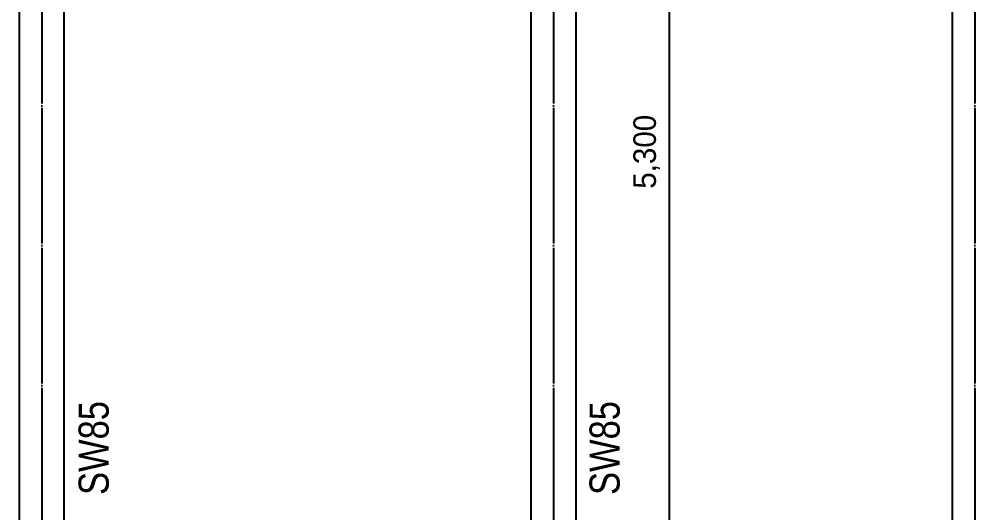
# Model space of a CAD drawing. Header units: millimetres. Extents: x 11948722 to 13111668, y -10771712 to -10232988.
# Drawn here: x 11966523 to 11972873, y -10570998 to -10567717 of the extents above; entities that cross this region are included whole.
import ezdxf
from ezdxf.enums import TextEntityAlignment as Align

# ---------------------------------------------------------------- set-up
doc = ezdxf.new("R2010")
doc.units = ezdxf.units.MM
doc.header["$LTSCALE"] = 150
doc.header["$MEASUREMENT"] = 0
doc.linetypes.add('CEN', pattern=[6.2, 6, -0.1, 0, -0.1])
doc.layers.get('0').update_dxf_attribs({"linetype": 'CONTINUOUS'})
doc.layers.get('Defpoints').update_dxf_attribs({"color": 117, "linetype": 'CONTINUOUS'})
for name, color, linetype in [('A-중심선', 10, 'CEN'), ('CON-C', 2, 'CONTINUOUS'), ('Xref-계단단면도$0$3 dim0', 7, 'CONTINUOUS')]:
    doc.layers.add(name, color=color, linetype=linetype)
doc.styles.add('A.NARROW', font='ARIALN.TTF')
doc.styles.add('Xref-계단단면도$0$나눔고딕 Se', font='')
doc.styles.get('Xref-계단단면도$0$나눔고딕 Se').set_extended_font_data('Dotum')
doc.dimstyles.new('Xref-계단단면도$0$A1-100', dxfattribs={"dimtxt": 3, "dimasz": 1, "dimexe": 2, "dimexo": 2, "dimgap": 1, "dimtad": 1, "dimdec": 0, "dimzin": 12, "dimdsep": 46, "dimlunit": 6, "dimtxsty": 'Xref-계단단면도$0$나눔고딕 Se', "dimblk1": 'Xref-계단단면도$0$DIMDOT', "dimblk2": 'Xref-계단단면도$0$DIMDOT', "dimsah": 1, "dimcen": -1, "dimdle": 2, "dimclrd": 256, "dimclre": 256, "dimclrt": 3, "dimadec": 0, "dimazin": 0, "dimtfac": 1, "dimtdec": 0, "dimtix": 1, "dimtmove": 2, "dimatfit": 3, "dimldrblk": 'Xref-계단단면도$0$DIMDOT', "dimfxl": 1, "dimtvp": 1, "dimtolj": 1, "dimtzin": 12, "dimlwd": -1, "dimlwe": -1, "dimarcsym": 0})

# ---------------------------------------------------------------- blocks, each defined once
blk = doc.blocks.new('Xref-계단단면도$0$DIMDOT')
at = {"color": 0}
blk.add_line((-2, 0), (2, 0), dxfattribs=at)
for radius in [0.5, 0.25]:
    blk.add_circle((0, 0), radius, dxfattribs=at)
blk = doc.blocks.new('*D3593')
at = {"layer": 'Defpoints', "color": 0, "lineweight": -3, "ltscale": 1200}
for p in [(11970631.4, -10565948.2), (11970631.4, -10571248.2), (11970842.5, -10571248.2)]:
    blk.add_point(p, dxfattribs=at)
at = {"layer": 'Xref-계단단면도$0$3 dim0'}
for p, q in [((11970751.4, -10565948.2), (11970962.5, -10565948.2)), ((11970842.5, -10566008.2), (11970842.5, -10571188.2)), ((11970751.4, -10571248.2), (11970962.5, -10571248.2))]:
    blk.add_line(p, q, dxfattribs=at)
at = {"layer": 'Xref-계단단면도$0$3 dim0', "ltscale": 1200, "xscale": 60, "yscale": 60, "zscale": 60}
for p, rotation in [((11970842.5, -10565948.2), 90), ((11970842.5, -10571248.2), 270)]:
    blk.add_blockref('Xref-계단단면도$0$DIMDOT', p, dxfattribs=dict(at, rotation=rotation))
at = {"layer": 'Xref-계단단면도$0$3 dim0', "color": 3, "ltscale": 1200, "insert": (11970692.9, -10568598.2), "char_height": 150, "attachment_point": 5, "rotation": 90, "style": 'Xref-계단단면도$0$나눔고딕 Se'}
blk.add_mtext('\\A1;5,300', dxfattribs=at)

msp = doc.modelspace()

# ---------------------------------------------------------------- linework, layer by layer
at = {"layer": 'A-중심선'}
for p, q in [((11966673, -10529243), (11966673, -10580229.2)), ((11970073, -10529243), (11970073, -10580229.2)), ((11972873, -10529243), (11972873, -10580229.2))]:
    msp.add_line(p, q, dxfattribs=at)
at = {"layer": 'CON-C'}
msp.add_line((11972723, -10531398.2), (11972723, -10578648.2), dxfattribs=at)
for points in [[(11966523, -10567048.2), (11966523, -10574948.2), (11966823, -10574948.2), (11966823, -10567238.2), (11969923, -10567238.2), (11969923, -10571248.2)], [(11970223, -10571248.2), (11970223, -10567048.2), (11969923, -10567048.2), (11969923, -10567088.2), (11966823, -10567088.2), (11966823, -10567048.2), (11966523, -10567048.2)]]:
    msp.add_lwpolyline(points, dxfattribs=at)

# ---------------------------------------------------------------- texts
at = {"layer": 'Defpoints', "style": 'A.NARROW'}
for p in [(11967018.2, -10570878.9), (11970412.8, -10570878.9)]:
    msp.add_text('SW85', height=200, rotation=90, dxfattribs=at).set_placement(p, align=Align.MIDDLE_LEFT)

# ---------------------------------------------------------------- dimensions: what is measured, and where the dimension line sits
at = {"layer": 'Xref-계단단면도$0$3 dim0'}
dim = msp.add_linear_dim(base=(11970842.5, -10571248.2), p1=(11970631.4, -10565948.2), p2=(11970631.4, -10571248.2), angle=270, dimstyle='Xref-계단단면도$0$A1-100', override={"dimscale": 60, "dimtxt": 2.5}, dxfattribs=at)
dim.commit()
dim.dimension.update_dxf_attribs({"geometry": '*D3593', "text_midpoint": (11970692.9, -10568598.2)})

doc.saveas('drawing.dxf')
